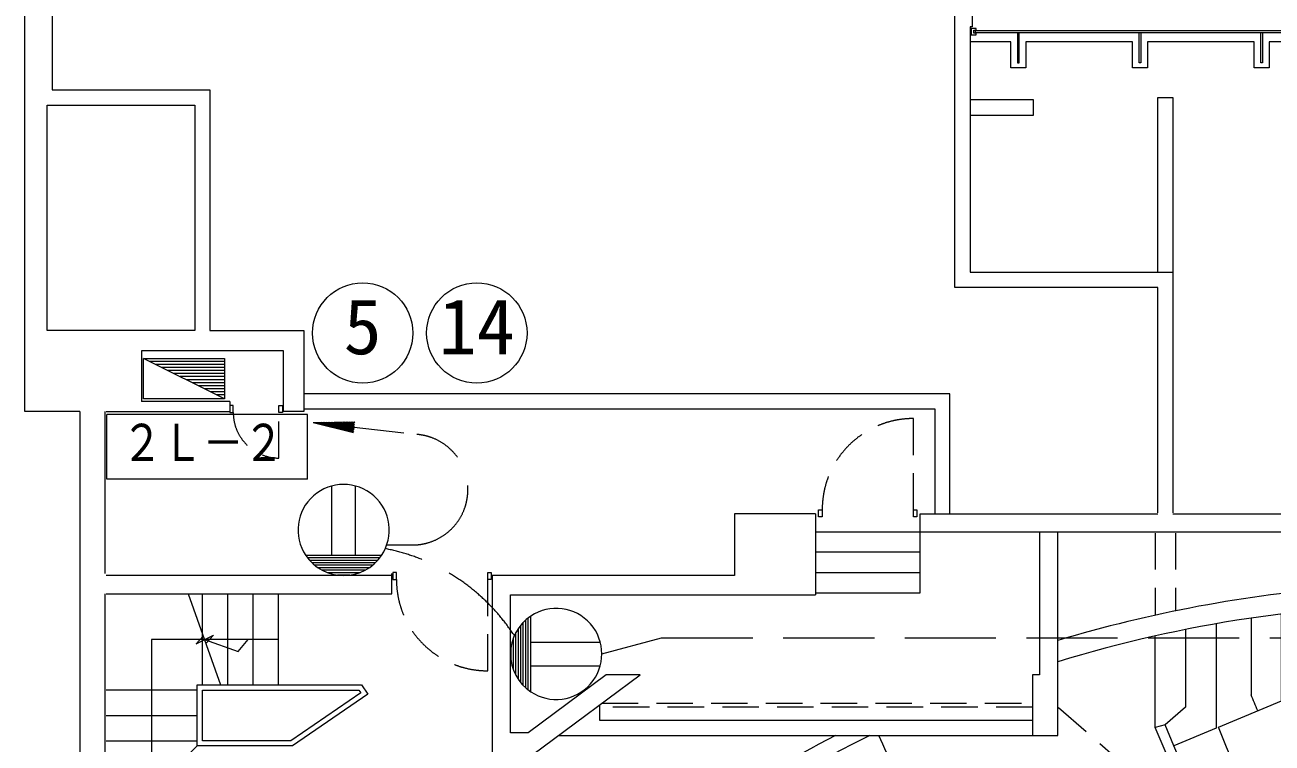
# Model space of a CAD drawing. Units: millimetres, scale not verified. Extents: x -50538 to 33462, y -30616 to 28184.
# Drawn here: x -28719 to -16416, y 9753 to 16843 of the extents above; entities that cross this region are included whole.
import ezdxf
from ezdxf.enums import TextEntityAlignment as Align

# ---------------------------------------------------------------- set-up
doc = ezdxf.new("R2010")
doc.units = ezdxf.units.MM
doc.header["$LTSCALE"] = 300
doc.linetypes.add('DASHED1', pattern=[1.8, 1.2, -0.6])
doc.linetypes.add('DASHED3', pattern=[4, 3, -1])
for name, color, linetype, lineweight in [('1-0_130', 7, 'Continuous', 9), ('8-1', 7, 'Continuous', 9), ('8-2', 7, 'Continuous', 9)]:
    doc.layers.add(name, color=color, linetype=linetype, lineweight=lineweight)
doc.styles.add('ＭＳ ゴシック', font='')
doc.styles.get('ＭＳ ゴシック').set_extended_font_data('MS Gothic')

msp = doc.modelspace()

# ---------------------------------------------------------------- linework, layer by layer
at = {"layer": '1-0_130'}
for p, q in [((-28718.6, 13026.7), (-28718.6, 19616.7)), ((-28448.6, 19016.7), (-28448.6, 16201.7)), ((-17727.6, 16467.7), (-17727.6, 16767.7)), ((-16527.6, 16467.7), (-16527.6, 16767.7)), ((-28448.6, 16201.7), (-26893.6, 16201.7)), ((-27043.6, 16051.7), (-27043.6, 13826.7)), ((-18768.6, 16101.7), (-19393.6, 16101.7)), ((-27568.6, 13626.7), (-27568.6, 13126.7)), ((-19593.6, 13201.7), (-25968.6, 13201.7)), ((-19593.6, 12016.7), (-19593.6, 13201.7)), ((-26698.5, 13126.7), (-27568.6, 13126.7)), ((-26698.5, 13126.7), (-26698.5, 13016.7)), ((-26213.5, 13086.7), (-26178.5, 13086.7)), ((-26213.5, 13016.7), (-26213.5, 13086.7)), ((-25968.6, 13051.7), (-19743.6, 13051.7)), ((-19743.6, 13051.7), (-19743.6, 12016.7)), ((-28178.6, 13026.7), (-28718.6, 13026.7)), ((-28178.6, 13026.7), (-28178.6, 7826.7)), ((-27928.6, 11426.7), (-27928.6, 13026.7)), ((-27918.6, 13026.7), (-26698.5, 13026.7)), ((-20918.6, 12016.7), (-21718.6, 12016.7)), ((-20918.6, 12016.7), (-20918.6, 11216.7)), ((-19953.6, 12056.7), (-19918.6, 12056.7)), ((-19953.6, 11986.7), (-19953.6, 12056.7)), ((-17393.6, 12016.7), (-11318.6, 12016.7)), ((-15718.6, 11836.7), (-20918.6, 11836.7)), ((-19888.6, 11636.7), (-20918.6, 11636.7)), ((-25098.5, 11406.7), (-27918.6, 11406.7)), ((-24153.6, 11436.7), (-24118.6, 11436.7)), ((-24153.6, 11366.7), (-24153.6, 11436.7)), ((-24118.6, 11366.7), (-24153.6, 11366.7)), ((-24118.6, 11436.7), (-24118.6, 11366.7)), ((-20918.6, 11436.7), (-19888.6, 11436.7)), ((-27928.6, 8826.7), (-27928.6, 11226.7)), ((-27107.7, 11226.7), (-26787.9, 10326.7)), ((-26968.6, 10326.7), (-26968.6, 11226.7)), ((-26718.6, 10326.7), (-26718.6, 11226.7)), ((-26468.6, 10326.7), (-26468.6, 11226.7)), ((-26218.6, 10326.7), (-26218.6, 11226.7)), ((-23928.6, 11216.7), (-20918.6, 11216.7)), ((-16622.6, 10986.5), (-16622.6, 10227.8)), ((-26959.4, 10809.3), (-27027.9, 10731.2)), ((-28318.6, 6226.7), (-22649.8, 10426.3)), ((-27018.6, 10276.7), (-27918.6, 10276.7)), ((-27918.6, 10026.7), (-27018.6, 10026.7)), ((-27918.6, 9776.7), (-27018.6, 9776.7))]:
    msp.add_line(p, q, dxfattribs=at)
at = {"layer": '1-0_130', "linetype": 'DASHED1'}
for p, q in [((-26213.5, 12566.7), (-26213.5, 13016.7)), ((-19953.6, 12056.7), (-19953.6, 12956.7)), ((-17568.6, 11826.7), (-17568.6, 11015.4)), ((-17368.6, 11826.7), (-17368.6, 11058)), ((-24153.6, 10466.7), (-24153.6, 11366.7)), ((-18778.6, 10108), (-23079.5, 10108)), ((-23028.9, 10145.5), (-18778.6, 10145.5)), ((-16221.7, 8082.1), (-18528.6, 10107))]:
    msp.add_line(p, q, dxfattribs=at)
at = {"layer": '1-0_130'}
for points in [[(-19373.6, 19846.7), (-19373.6, 16823.7), (-19393.6, 16823.7), (-19393.6, 14401.7), (-17393.6, 14401.7)], [(-17543.6, 12026.7), (-17543.6, 14251.7), (-19543.6, 14251.7), (-19543.6, 19676.7), (-20893.6, 19676.7)], [(4169.3, 13559.2), (3179.6, 14187.3), (2152.4, 14752), (1091.8, 15251.1), (1.9, 15682.6), (-1112.9, 16044.8), (-2248.3, 16336.3), (-3399.7, 16556), (-4562.7, 16702.9), (-5732.5, 16776.5), (-6904.7, 16785.7), (-19343.6, 16785.7)], [(-19343.6, 16785.7), (-19343.6, 16767.7), (-6904.7, 16767.7), (-5733.1, 16758.5)], [(-18927.6, 16767.7), (-18927.6, 16467.7), (-18909.6, 16467.7), (-18909.6, 16767.7)], [(-17709.6, 16767.7), (-17709.6, 16467.7), (-17727.6, 16467.7)], [(-16509.6, 16767.7), (-16509.6, 16467.7), (-16527.6, 16467.7)], [(-15393.6, 16676.7), (-16443.6, 16676.7), (-16443.6, 16417.7), (-16593.6, 16417.7), (-16593.6, 16676.7), (-17643.6, 16676.7), (-17643.6, 16417.7), (-17793.6, 16417.7), (-17793.6, 16676.7), (-18843.6, 16676.7), (-18843.6, 16417.7), (-18993.6, 16417.7), (-18993.6, 16676.7), (-19393.6, 16676.7)], [(-26893.6, 16201.7), (-26893.6, 13826.7), (-25968.6, 13826.7), (-25968.6, 13026.7), (-26168.6, 13026.7), (-26168.6, 13626.7), (-27568.6, 13626.7)], [(-17543.6, 14401.7), (-17543.6, 16126.7), (-17393.6, 16126.7), (-17393.6, 12026.7)], [(-27043.6, 13826.7), (-28498.6, 13826.7), (-28498.6, 16051.7), (-27043.6, 16051.7)], [(-19393.6, 15951.7), (-18768.6, 15951.7), (-18768.6, 16101.7)], [(-26698.5, 13016.7), (-26663.5, 13016.7), (-26663.5, 13086.7), (-26698.5, 13086.7)], [(-26178.5, 13086.7), (-26178.5, 13016.7), (-26213.5, 13016.7)], [(-21718.6, 12016.7), (-21718.6, 11406.7), (-24108.6, 11406.7)], [(-20918.6, 11236.7), (-19888.6, 11236.7), (-19888.6, 12016.7), (-17543.6, 12016.7)], [(-19918.6, 12056.7), (-19918.6, 11986.7), (-19953.6, 11986.7)], [(-23459.1, 9826.7), (-18528.6, 9826.7), (-18528.6, 11836.7)], [(-18708.6, 11836.7), (-18708.6, 10426.7), (-18778.6, 10426.7), (-18778.6, 9826.7)], [(-27918.6, 11226.7), (-25098.5, 11226.7), (-25098.5, 11426.7)], [(-24108.6, 11406.7), (-24108.6, 9593.2), (-25154.1, 8818.7)], [(-22649.8, 10426.3), (-22984, 10426.3), (-23755.8, 9854.5), (-23928.6, 9854.5), (-23928.6, 11216.7)], [(-16945, 9909.2), (-16322.6, 10170.4), (-16322.6, 11027.4)], [(-17268.6, 10874.2), (-17268.6, 10108.4), (-17471, 9932.8), (-17568.6, 9906.8), (-17568.6, 10810.5)], [(-16968.6, 10930.5), (-16968.6, 9899.3), (-17383.1, 9725.4)], [(-26218.6, 10776.7), (-27468.6, 10776.7), (-27468.6, 9276.7), (-26468.6, 9276.7)], [(-27027.9, 10731.2), (-26859.2, 10819.3), (-26932.8, 10734.4)], [(-26947.8, 10776.7), (-26614.7, 10657), (-26517.4, 10776.7)], [(-27918.6, 8826.7), (-27018.6, 9726.7), (-27018.6, 10326.7), (-25399.4, 10326.7), (-25336.8, 10235.5), (-26078.8, 9726.7), (-27018.6, 9726.7)], [(-18778.6, 9976.7), (-23048.2, 9976.7), (-23048.2, 10126.7)]]:
    msp.add_lwpolyline(points, dxfattribs=at)
for points in [[(-19383.6, 16744.7), (-19333.6, 16744.7), (-19333.6, 16761.7), (-19358.6, 16761.7), (-19358.6, 16791.7), (-19333.6, 16791.7), (-19333.6, 16808.7), (-19383.6, 16808.7)], [(-20888.6, 11986.7), (-20888.6, 12056.7), (-20853.6, 12056.7), (-20853.6, 11986.7)], [(-25088.6, 11436.7), (-25088.6, 11366.7), (-25053.6, 11366.7), (-25053.6, 11436.7)], [(-26968.6, 9776.7), (-26968.6, 10276.7), (-25425.7, 10276.7), (-25406.3, 10248.4), (-26094.3, 9776.7)]]:
    msp.add_lwpolyline(points, close=True, dxfattribs=at)
at = {"layer": '1-0_130', "linetype": 'DASHED1'}
for centre, radius, start, end in [((-26213.5, 13016.7), 450, 180, 270), ((-19953.6, 12056.7), 900, 90, 180), ((-24153.6, 11366.7), 900, 180, 270)]:
    msp.add_arc(centre, radius, start, end, dxfattribs=at)
at = {"layer": '1-0_130'}
for centre, radius, start, end in [((-14718.6, -1873.3), 13200, 94.34474, 106.77637), ((-14718.6, -1873.3), 13000, 90, 107.04229), ((-45266.6, -1790.4), 31063.1, 22.44984, 22.76169), ((-45058.8, -1886.6), 29913.1, 9.51057, 23.21956), ((-45058.8, -1886.6), 30013.1, 9.51057, 23.19167), ((-45058.8, -1886.6), 30488.1, 10.05829, 22.76169), ((-14718.6, -1873.3), 13150, 117.16018, 130.09614), ((-14718.6, -1873.3), 13000, 115.84193, 130.10106), ((-45058.8, -1886.6), 27393.1, 23.72397, 25.31542)]:
    msp.add_arc(centre, radius, start, end, dxfattribs=at)
at = {"layer": '8-1'}
for p, q in [((-27548.7, 13150.3), (-27548.7, 13550.3)), ((-26748.7, 13150.3), (-27548.7, 13550.3)), ((-27548.7, 13550.3), (-26748.7, 13550.3)), ((-26748.7, 13550.3), (-26748.7, 13150.3)), ((-26748.7, 13520.3), (-27488.7, 13520.3)), ((-26748.7, 13490.3), (-27428.7, 13490.3)), ((-26748.7, 13460.3), (-27368.7, 13460.3)), ((-26748.7, 13430.3), (-27308.7, 13430.3)), ((-26748.7, 13400.3), (-27248.7, 13400.3)), ((-26748.7, 13370.3), (-27188.7, 13370.3)), ((-26748.7, 13340.3), (-27128.7, 13340.3)), ((-26748.7, 13310.3), (-27068.7, 13310.3)), ((-26748.7, 13280.3), (-27008.7, 13280.3)), ((-26748.7, 13250.3), (-26948.7, 13250.3)), ((-26748.7, 13220.3), (-26888.7, 13220.3)), ((-26748.7, 13190.3), (-26828.7, 13190.3)), ((-26748.7, 13150.3), (-27548.7, 13150.3)), ((-25691.9, 11605.1), (-25691.9, 12290.9)), ((-25457.6, 11605.1), (-25457.6, 12290.9)), ((-25201.5, 11605.1), (-25948, 11605.1)), ((-25219, 11580.8), (-25930.4, 11580.8)), ((-25239.3, 11556.5), (-25910.2, 11556.5)), ((-25262.7, 11532.2), (-25886.7, 11532.2)), ((-25290.1, 11507.8), (-25859.3, 11507.8)), ((-25322.8, 11483.5), (-25826.6, 11483.5)), ((-25363.2, 11459.2), (-25786.2, 11459.2)), ((-25417.2, 11434.9), (-25732.3, 11434.9)), ((-25513.6, 11410.6), (-25635.8, 11410.6)), ((-23777.7, 10298), (-23777.7, 10968.9)), ((-23753.4, 10277.7), (-23753.4, 10989.1)), ((-23729, 10260.1), (-23729, 11006.7)), ((-23874.9, 10421.9), (-23874.9, 10844.9)), ((-23850.6, 10381.5), (-23850.6, 10885.3)), ((-23826.3, 10348.8), (-23826.3, 10918)), ((-23802, 10321.4), (-23802, 10945.4)), ((-23899.2, 10475.9), (-23899.2, 10791)), ((-23729, 10750.6), (-23043.2, 10750.6)), ((-23923.5, 10572.3), (-23923.5, 10694.5)), ((-23729, 10516.2), (-23043.2, 10516.2))]:
    msp.add_line(p, q, dxfattribs=at)
for centre, start, end in [((-25574.7, 11856.4), 326.0455, 213.95448), ((-25574.7, 11856.4), 213.95448, 326.0455), ((-25574.7, 11856.4), 213.95448, 326.0455), ((-23477.7, 10633.4), 236.0455, 123.95448), ((-23477.7, 10633.4), 123.95448, 236.0455), ((-23477.7, 10633.4), 123.95448, 236.0455)]:
    msp.add_arc(centre, 450, start, end, dxfattribs=at)
at = {"layer": '8-2'}
for p, q in [((-27912.3, 12358), (-27912.3, 12998)), ((-25930, 12998), (-27912.3, 12998)), ((-25930, 12358), (-25930, 12998)), ((-25874.5, 12918.2), (-25464.8, 12924.8)), ((-25874.5, 12918.2), (-25477, 12818.5)), ((-25871.2, 12918.3), (-25870.3, 12917.2)), ((-25856, 12918.5), (-25851.2, 12912.4)), ((-25840.9, 12918.7), (-25832.1, 12907.6)), ((-25825.8, 12919), (-25812.9, 12902.8)), ((-25810.7, 12919.2), (-25793.8, 12898)), ((-25795.5, 12919.5), (-25774.7, 12893.2)), ((-25780.4, 12919.7), (-25755.6, 12888.4)), ((-25765.3, 12919.9), (-25736.5, 12883.6)), ((-25750.2, 12920.2), (-25717.3, 12878.8)), ((-25735, 12920.4), (-25698.2, 12874)), ((-25719.9, 12920.7), (-25679.1, 12869.2)), ((-25704.8, 12920.9), (-25660, 12864.4)), ((-25689.7, 12921.2), (-25640.9, 12859.6)), ((-25674.6, 12921.4), (-25621.7, 12854.8)), ((-25659.4, 12921.6), (-25602.6, 12850)), ((-25644.3, 12921.9), (-25583.5, 12845.2)), ((-25629.2, 12922.1), (-25564.4, 12840.4)), ((-25614.1, 12922.4), (-25545.3, 12835.6)), ((-25598.9, 12922.6), (-25526.1, 12830.8)), ((-25583.8, 12922.9), (-25507, 12826)), ((-25568.7, 12923.1), (-25487.9, 12821.2)), ((-25553.6, 12923.3), (-25476.2, 12825.8)), ((-25538.4, 12923.6), (-25474.3, 12842.7)), ((-25523.3, 12923.8), (-25472.3, 12859.5)), ((-25508.2, 12924.1), (-25470.4, 12876.4)), ((-25493.1, 12924.3), (-25468.4, 12893.2)), ((-25477.9, 12924.6), (-25466.5, 12910.1)), ((-25930, 12358), (-27912.3, 12358))]:
    msp.add_line(p, q, dxfattribs=at)
at = {"layer": '8-2', "linetype": 'DASHED3'}
for p, q in [((-25874.5, 12918.2), (-24852.5, 12800.1)), ((-25149.6, 11708.9), (-24895.1, 11708.9)), ((-23027.7, 10633.4), (-22439.2, 10791.1)), ((-22439.2, 10791.1), (-13073.3, 10791.1))]:
    msp.add_line(p, q, dxfattribs=at)
at = {"layer": '8-2'}
for centre in [(-25386.4, 13801.3), (-24260.7, 13801.3)]:
    msp.add_circle(centre, 495, dxfattribs=at)
at = {"layer": '8-2', "linetype": 'DASHED3'}
for centre, radius, start, end in [((-24895.3, 12255.4), 546.4, 270.02123, 85.50752), ((-25543.8, 9735.3), 1974, 33.10036, 78.9089)]:
    msp.add_arc(centre, radius, start, end, dxfattribs=at)

# ---------------------------------------------------------------- texts
at = {"layer": '8-2', "style": 'ＭＳ ゴシック'}
for s, p in [('5', (-25573.9, 13426.3)), ('14', (-24635.7, 13426.3))]:
    msp.add_text(s, height=549.9, dxfattribs=at).set_placement(p, align=Align.BOTTOM_LEFT)
at = {"layer": '8-2', "style": 'ＭＳ ゴシック', "width": 0.8}
msp.add_text('２Ｌ－２', height=366.6, dxfattribs=at).set_placement((-27763.1, 12428.1), align=Align.BOTTOM_LEFT)

doc.saveas('drawing.dxf')
